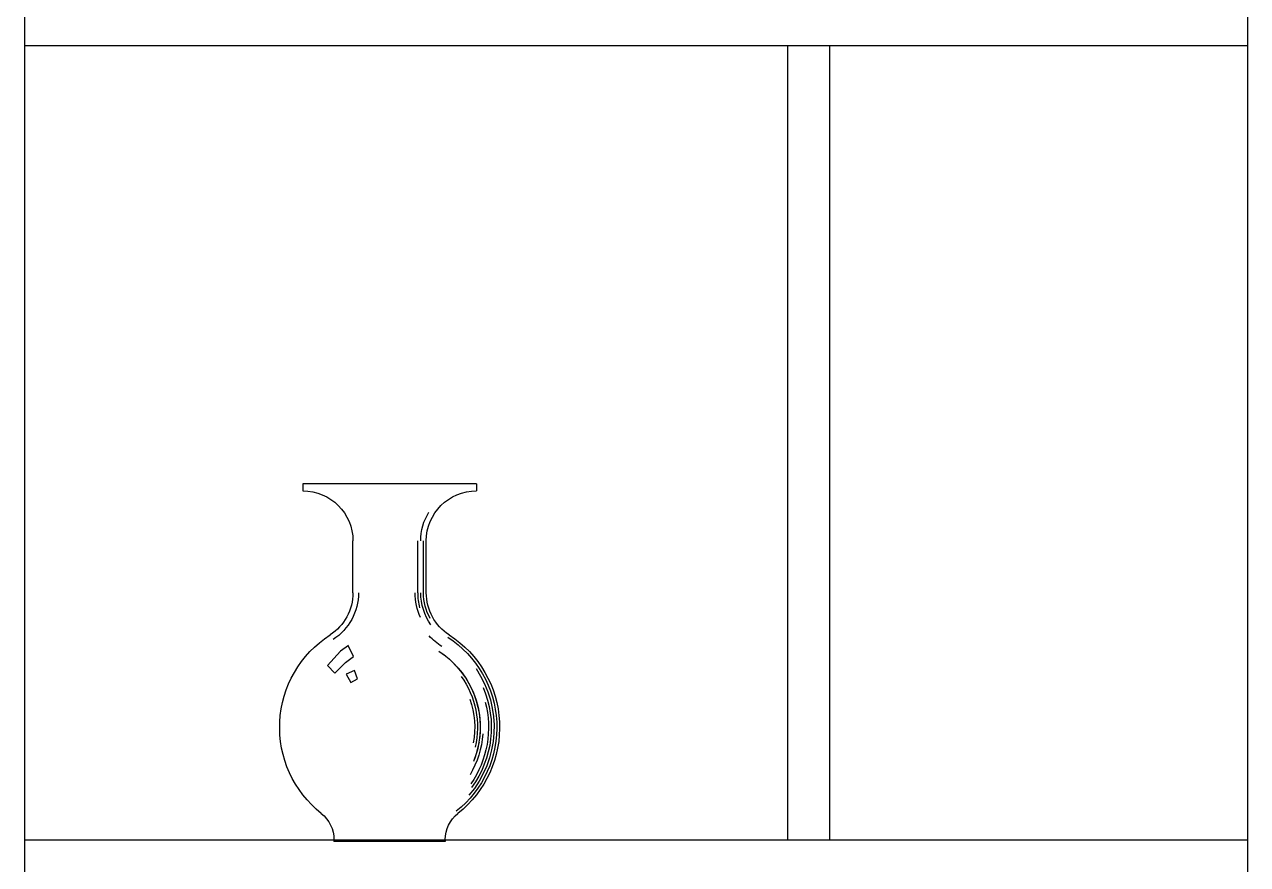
# Model space of a CAD drawing. Header units: millimetres. Extents: x 204800 to 233555, y -2285 to 8522.
# Drawn here: x 224987 to 225572, y 820 to 1222 of the extents above; entities that cross this region are included whole.
import ezdxf

# ---------------------------------------------------------------- set-up
doc = ezdxf.new("R2010")
doc.units = ezdxf.units.MM
for name, color, linetype in [('010', 171, 'Continuous'), ('B-J2', 171, 'Continuous'), ('DIM【标注】', 66, 'Continuous'), ('JS', 3, 'Continuous')]:
    doc.layers.add(name, color=color, linetype=linetype)

# ---------------------------------------------------------------- blocks, each defined once
blk = doc.blocks.new('SHIWU02')
at = {"color": 5}
for p, q in [((-51.92, 213.97), (51.92, 213.97)), ((-51.92, 213.97), (-51.92, 209.75)), ((51.92, 213.97), (51.92, 209.75)), ((-51.92, 209.75), (-51.92, 209.75)), ((51.92, 209.75), (51.92, 209.75)), ((-21.92, 148.79), (-21.92, 179.75)), ((21.92, 148.79), (21.92, 179.75)), ((-33.28, 1.15), (-33.28, 0)), ((-33.28, 0), (33.28, 0)), ((33.28, 1.15), (33.28, 0))]:
    blk.add_line(p, q, dxfattribs=at)
at = {"color": 8}
for p, q in [((-20.26, 148.79), (-20.26, 179.75)), ((-16.95, 148.79), (-16.95, 179.75)), ((21.58, 110.63), (24.84, 117.34)), ((24.63, 117.34), (29.32, 113.88)), ((26.47, 107.17), (21.58, 110.63)), ((29.32, 113.88), (37.06, 105.33)), ((32.78, 100.65), (26.47, 107.17)), ((37.06, 105.33), (32.78, 100.65)), ((19.13, 97.4), (20.97, 102.28)), ((23.21, 95.16), (19.13, 97.4)), ((20.97, 102.28), (26.06, 100.04)), ((26.06, 100.04), (23.21, 95.16))]:
    blk.add_line(p, q, dxfattribs=at)
at = {"color": 5}
for centre, radius, start, end in [((-51.92, 179.75), 30, 0, 90), ((51.92, 179.75), 30, 90, 180), ((-51.92, 148.79), 30, 302.83388, 0), ((51.92, 148.79), 30, 180, 237.16612), ((0, 68.34), 65.75, 122.83388, 231.58668), ((0, 68.34), 65.75, 308.41332, 57.16612), ((-53.28, 1.15), 20, 0, 51.58668), ((53.28, 1.15), 20, 128.41332, 180)]:
    blk.add_arc(centre, radius, start, end, dxfattribs=at)
at = {"color": 8}
for centre, radius, start, end in [((-51.92, 179.75), 33.31, 0, 31.34149), ((-51.92, 148.79), 33.31, 324.89104, 0), ((-51.92, 148.79), 31.65, 330.92381, 0), ((-51.92, 148.79), 36.62, 336.1706, 0), ((-51.92, 148.79), 34.96, 345.06954, 0), ((51.92, 148.79), 33.31, 180, 237.16612), ((0, 68.34), 64.1, 122.83388, 231.58668), ((-51.92, 148.79), 38.27, 302.83388, 317.70272), ((0, 68.34), 54.17, 122.83388, 202.13113), ((0, 68.34), 54.17, 122.83388, 187.36738), ((0, 68.34), 62.44, 145.81412, 220.58121), ((0, 68.34), 52.51, 144.53702, 192.97491), ((0, 68.34), 60.79, 156.96027, 216.32441), ((0, 68.34), 59.13, 165.1776, 214.92097), ((0, 68.34), 50.86, 160.75478, 190.62228), ((0, 68.34), 55.82, 184.09816, 210.56881), ((0, 68.34), 54.17, 189.3712, 200.59333)]:
    blk.add_arc(centre, radius, start, end, dxfattribs=at)
blk = doc.blocks.new('A$C15757455')
at = {"layer": 'JS', "color": 1, "xscale": 0.8, "yscale": 0.8, "zscale": 0.8}
blk.add_blockref('SHIWU02', (52.54, 0, 131.71), dxfattribs=at)
blk = doc.blocks.new('A$C0ADC794C')
at = {"layer": '010'}
blk.add_blockref('A$C15757455', (0, 0), dxfattribs=at)
blk = doc.blocks.new('A$C424721E8')
at = {"layer": 'B-J2'}
blk.add_blockref('A$C0ADC794C', (0, 0), dxfattribs=at)
blk = doc.blocks.new('A$C7CD07596')
at = {"layer": '010'}
blk.add_blockref('A$C424721E8', (0, 0, -131.71), dxfattribs=at)
blk = doc.blocks.new('A$C520C040F')
at = {"layer": '010'}
blk.add_blockref('A$C7CD07596', (0, 0), dxfattribs=at)
blk = doc.blocks.new('A$C055161BA')
at = {"layer": '010', "extrusion": (0, 0, -1), "zscale": -1}
blk.add_blockref('A$C520C040F', (-105.08, 0), dxfattribs=at)

msp = doc.modelspace()

# ---------------------------------------------------------------- linework, layer by layer
at = {"layer": 'DIM【标注】', "color": 4, "ltscale": 6}
for p, q in [((224986.59, 1632.24), (224986.59, -567.76)), ((225571.59, 1612.24), (225571.59, -567.76)), ((224986.59, 1212.24), (225571.59, 1212.24)), ((225351.59, 1212.24), (225351.59, 832.24)), ((225371.59, 1212.24), (225371.59, 832.24)), ((224986.59, 832.24), (225571.59, 832.24))]:
    msp.add_line(p, q, dxfattribs=at)

# ---------------------------------------------------------------- block references
at = {"color": 8}
msp.add_blockref('A$C055161BA', (225108.71, 831.33), dxfattribs=at)

doc.saveas('drawing.dxf')
